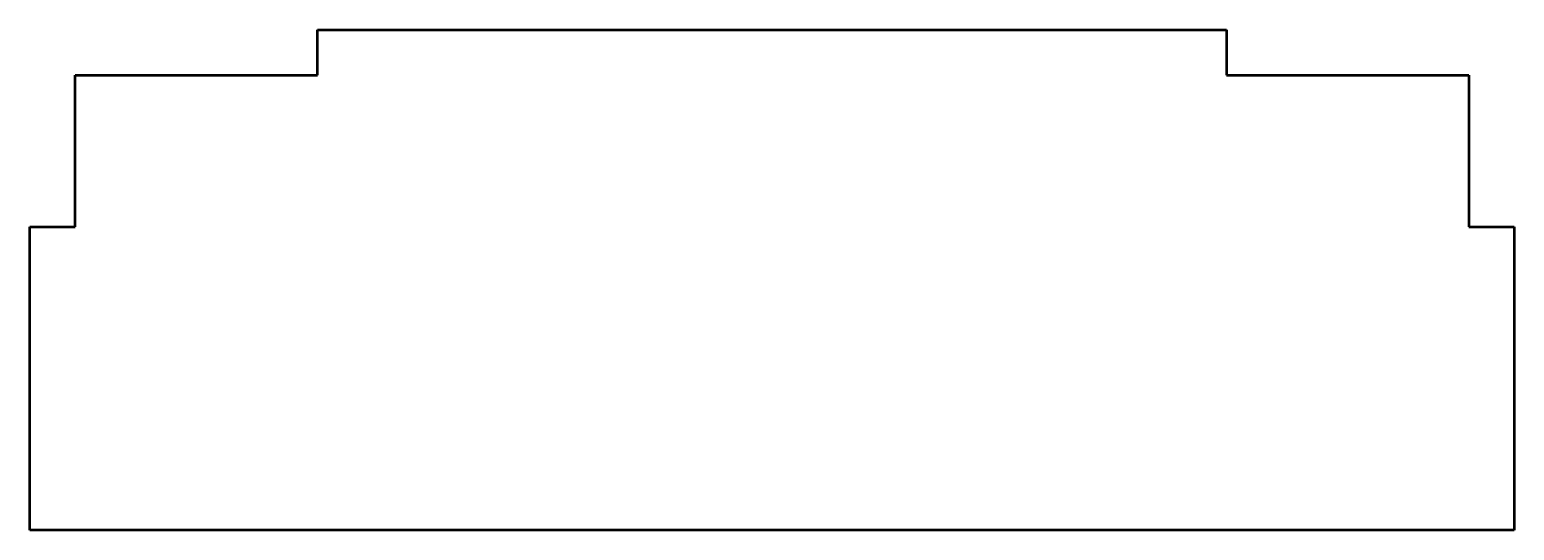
# Model space of a CAD drawing. Header units: millimetres. Extents: x 0 to 49, y 0 to 16.5.
import ezdxf

# ---------------------------------------------------------------- set-up
doc = ezdxf.new("R2010")
doc.units = ezdxf.units.MM
doc.layers.add('IV_OUTER_PROFILE', color=7, linetype='Continuous', lineweight=50)

msp = doc.modelspace()

# ---------------------------------------------------------------- linework, layer by layer
at = {"layer": 'IV_OUTER_PROFILE'}
for p, q in [((9.5, 15), (9.5, 16.5)), ((9.5, 16.5), (39.5, 16.5)), ((39.5, 16.5), (39.5, 15)), ((1.5, 10), (1.5, 15)), ((1.5, 15), (9.5, 15)), ((39.5, 15), (47.5, 15)), ((47.5, 15), (47.5, 10)), ((0, 0), (0, 10)), ((0, 10), (1.5, 10)), ((47.5, 10), (49, 10)), ((49, 10), (49, 0)), ((49, 0), (0, 0))]:
    msp.add_line(p, q, dxfattribs=at)

doc.saveas('drawing.dxf')
